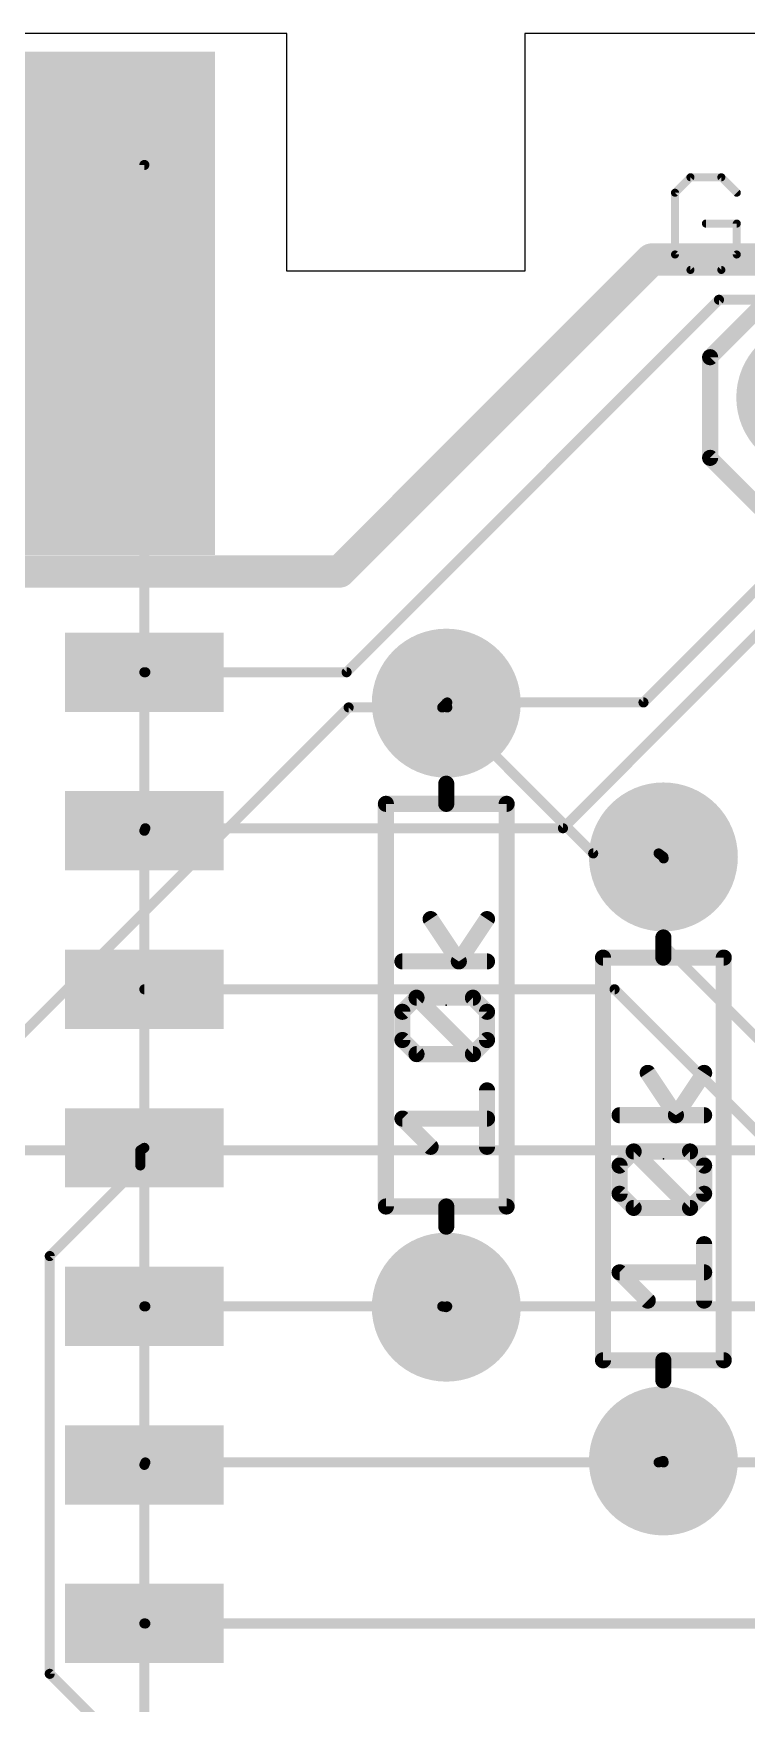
# Model space of a CAD drawing. Extents: x -2 to 100, y 0 to 40.
# Drawn here: x 47.8 to 56.8, y 18.93 to 40 of the extents above; entities that cross this region are included whole.
import ezdxf

# ---------------------------------------------------------------- set-up
doc = ezdxf.new("R2010")
doc.units = 0
for name, color, linetype in [('1', 14, 'CONTINUOUS'), ('16', 174, 'CONTINUOUS'), ('17', 94, 'CONTINUOUS'), ('20', 178, 'CONTINUOUS'), ('21', 250, 'CONTINUOUS'), ('23', 178, 'CONTINUOUS'), ('25', 250, 'CONTINUOUS'), ('41', 14, 'CONTINUOUS'), ('42', 174, 'CONTINUOUS')]:
    doc.layers.add(name, color=color, linetype=linetype)

# ---------------------------------------------------------------- blocks, each defined once
blk = doc.blocks.new('RECT')
blk.add_solid([(-0.5, -0.5), (0.5, -0.5), (-0.5, 0.5), (0.5, 0.5)])
blk = doc.blocks.new('ROUNDP')
at = {"const_width": 0.5}
blk.add_lwpolyline([(0, -0.25, 1), (0, 0.25, 1), (0, -0.25)], format="xyb", dxfattribs=at)

msp = doc.modelspace()

# ---------------------------------------------------------------- linework, layer by layer
at = {"layer": '1'}
for points, const_width in [([(51.6635, 33.2105), (55.6005, 37.1475)], 0.4064), ([(55.6005, 37.1475), (67.945, 37.1475)], 0.4064), ([(56.4515, 36.6395), (51.7525, 31.9405)], 0.127), ([(66.548, 36.6395), (56.4515, 36.6395)], 0.127), ([(55.499, 31.5595), (59.055, 35.1155)], 0.127), ([(58.4835, 33.9725), (54.483, 29.972)], 0.127), ([(32.0135, 33.2105), (51.6635, 33.2105)], 0.4064), ([(49.2125, 31.9405), (49.2, 31.94)], 0.127), ([(51.7525, 31.9405), (49.2125, 31.9405)], 0.127), ([(53.0225, 31.5595), (53.01, 31.55)], 0.127), ([(53.0225, 31.5595), (55.499, 31.5595)], 0.127), ([(49.2125, 29.972), (49.2, 29.94)], 0.127), ([(54.483, 29.972), (49.2125, 29.972)], 0.127), ([(55.753, 29.591), (55.75, 29.61)], 0.127), ([(55.753, 29.591), (55.753, 28.502)], 0.127), ([(55.753, 28.502), (57.9025, 26.3525)], 0.127), ([(55.134, 27.94), (49.2, 27.94)], 0.127), ([(57.4835, 25.5905), (55.134, 27.94)], 0.127), ([(49.149, 25.908), (49.2, 25.94)], 0.127), ([(49.149, 25.7175), (49.149, 25.908)], 0.127), ([(48.006, 24.5745), (49.149, 25.7175)], 0.127), ([(48.006, 19.304), (48.006, 24.5745)], 0.127), ([(49.2125, 23.9395), (49.2, 23.94)], 0.127), ([(52.959, 23.9395), (49.2125, 23.9395)], 0.127), ([(52.959, 23.9395), (53.01, 23.93)], 0.127), ([(53.0225, 23.9395), (53.01, 23.93)], 0.127), ([(65.913, 23.9395), (53.0225, 23.9395)], 0.127), ([(49.2125, 21.971), (49.2, 21.94)], 0.127), ([(55.6895, 21.971), (49.2125, 21.971)], 0.127), ([(55.6895, 21.971), (55.75, 21.99)], 0.127), ([(55.753, 21.971), (55.75, 21.99)], 0.127), ([(55.753, 21.971), (66.167, 21.971)], 0.127), ([(49.2125, 19.939), (49.2, 19.94)], 0.127), ([(58.6105, 19.939), (49.2125, 19.939)], 0.127), ([(48.5775, 18.7325), (48.006, 19.304)], 0.127)]:
    msp.add_lwpolyline(points, dxfattribs=dict(at, const_width=const_width))
for points, const_width in [([(55.6005, 37.2491, 1), (55.6005, 37.0459)], 0.2032), ([(55.6723, 37.0757, 1), (55.5287, 37.2193)], 0.2032), ([(56.4515, 36.6713, 1), (56.4515, 36.6078)], 0.0635), ([(56.474, 36.617, 1), (56.429, 36.662)], 0.0635), ([(51.5917, 33.2823, 1), (51.7353, 33.1387)], 0.2032), ([(51.6635, 33.1089, 1), (51.6635, 33.3121)], 0.2032), ([(49.1987, 31.9717, 1), (49.2013, 31.9083)], 0.0635), ([(49.2125, 31.9722, 1), (49.2125, 31.9088)], 0.0635), ([(49.2138, 31.9088, 1), (49.2112, 31.9722)], 0.0635), ([(51.73, 31.963, 1), (51.775, 31.918)], 0.0635), ([(51.7525, 31.9088, 1), (51.7525, 31.9722)], 0.0635), ([(53.0225, 31.5912, 1), (53.0225, 31.5278)], 0.0635), ([(53.0417, 31.5342, 1), (53.0033, 31.5848)], 0.0635), ([(55.4765, 31.582, 1), (55.5215, 31.537)], 0.0635), ([(55.499, 31.5278, 1), (55.499, 31.5912)], 0.0635), ([(52.9908, 31.5753, 1), (53.0292, 31.5247)], 0.0635), ([(49.1704, 29.9516, 1), (49.2296, 29.9284)], 0.0635), ([(49.2125, 30.0038, 1), (49.2125, 29.9403)], 0.0635), ([(49.2421, 29.9604, 1), (49.1829, 29.9836)], 0.0635), ([(54.4605, 29.9945, 1), (54.5055, 29.9495)], 0.0635), ([(54.483, 29.9403, 1), (54.483, 30.0038)], 0.0635), ([(55.7814, 29.615, 1), (55.7186, 29.605)], 0.0635), ([(55.7848, 29.591, 1), (55.7212, 29.591)], 0.0635), ([(55.7216, 29.586, 1), (55.7844, 29.596)], 0.0635), ([(55.7755, 28.5245, 1), (55.7305, 28.4795)], 0.0635), ([(55.7212, 28.502, 1), (55.7848, 28.502)], 0.0635), ([(49.2, 27.9718, 1), (49.2, 27.9083)], 0.0635), ([(55.1565, 27.9625, 1), (55.1115, 27.9175)], 0.0635), ([(55.134, 27.9083, 1), (55.134, 27.9718)], 0.0635), ([(49.1808, 25.908, 1), (49.1172, 25.908)], 0.0635), ([(49.1321, 25.9349, 1), (49.1659, 25.8811)], 0.0635), ([(49.2169, 25.9131, 1), (49.1831, 25.9669)], 0.0635), ([(49.1172, 25.7175, 1), (49.1808, 25.7175)], 0.0635), ([(49.1715, 25.695, 1), (49.1265, 25.74)], 0.0635), ([(47.9835, 24.597, 1), (48.0285, 24.552)], 0.0635), ([(48.0378, 24.5745, 1), (47.9742, 24.5745)], 0.0635), ([(49.2013, 23.9717, 1), (49.1987, 23.9083)], 0.0635), ([(49.2125, 23.9713, 1), (49.2125, 23.9078)], 0.0635), ([(49.2112, 23.9078, 1), (49.2138, 23.9712)], 0.0635), ([(52.9648, 23.9707, 1), (52.9532, 23.9083)], 0.0635), ([(52.959, 23.9078, 1), (52.959, 23.9713)], 0.0635), ([(52.9908, 23.9553, 1), (53.0292, 23.9047)], 0.0635), ([(53.0225, 23.9713, 1), (53.0225, 23.9078)], 0.0635), ([(53.0417, 23.9142, 1), (53.0033, 23.9648)], 0.0635), ([(53.0042, 23.8988, 1), (53.0158, 23.9612)], 0.0635), ([(49.1706, 21.9519, 1), (49.2294, 21.9281)], 0.0635), ([(49.2125, 22.0027, 1), (49.2125, 21.9393)], 0.0635), ([(49.2419, 21.9591, 1), (49.1831, 21.9829)], 0.0635), ([(55.68, 22.0013, 1), (55.699, 21.9407)], 0.0635), ([(55.6895, 21.9393, 1), (55.6895, 22.0027)], 0.0635), ([(55.7814, 21.995, 1), (55.7186, 21.985)], 0.0635), ([(55.753, 22.0027, 1), (55.753, 21.9393)], 0.0635), ([(55.7216, 21.966, 1), (55.7844, 21.976)], 0.0635), ([(55.7595, 21.9597, 1), (55.7405, 22.0203)], 0.0635), ([(49.2025, 19.9716, 1), (49.1975, 19.9084)], 0.0635), ([(49.2125, 19.9707, 1), (49.2125, 19.9073)], 0.0635), ([(49.21, 19.9074, 1), (49.215, 19.9706)], 0.0635), ([(48.0285, 19.3265, 1), (47.9835, 19.2815)], 0.0635), ([(47.9742, 19.304, 1), (48.0378, 19.304)], 0.0635)]:
    msp.add_lwpolyline(points, format="xyb", dxfattribs=dict(at, const_width=const_width))
at = {"layer": '16', "const_width": 0.127}
for points in [[(52.959, 31.496), (53.01, 31.55)], [(53.0225, 31.496), (53.01, 31.55)], [(51.778, 31.496), (34.3155, 14.0335)], [(52.959, 31.496), (51.778, 31.496)], [(53.0225, 31.496), (54.864, 29.6545)], [(54.864, 29.6545), (55.6895, 29.6545)], [(55.6895, 29.6545), (55.75, 29.61)], [(58.293, 25.908), (47.352, 25.908)]]:
    msp.add_lwpolyline(points, dxfattribs=at)
at = {"layer": '16', "const_width": 0.0635}
for points in [[(53.0409, 31.5572, 1), (52.9791, 31.5428)], [(53.0331, 31.5282, 1), (52.9869, 31.5718)], [(51.778, 31.5278, 1), (51.778, 31.4643)], [(51.8005, 31.4735, 1), (51.7555, 31.5185)], [(52.9359, 31.5178, 1), (52.9821, 31.4742)], [(52.959, 31.4643, 1), (52.959, 31.5278)], [(53.045, 31.5185, 1), (53, 31.4735)], [(52.9916, 31.4888, 1), (53.0534, 31.5032)], [(54.864, 29.6863, 1), (54.864, 29.6228)], [(55.7083, 29.6801, 1), (55.6707, 29.6289)], [(55.6895, 29.6228, 1), (55.6895, 29.6863)], [(54.8415, 29.632, 1), (54.8865, 29.677)], [(55.7312, 29.5844, 1), (55.7688, 29.6356)]]:
    msp.add_lwpolyline(points, format="xyb", dxfattribs=at)
at = {"layer": '20'}
for p, q in [((51, 40), (21, 40)), ((51, 37), (51, 40)), ((90, 40), (54, 40)), ((54, 40), (54, 37)), ((54, 37), (51, 37))]:
    msp.add_line(p, q, dxfattribs=at)
at = {"layer": '21'}
for points, const_width in [([(49.2, 38.34), (33.2, 38.34)], 0.127), ([(49.2, 38.34), (49.2, 16.34)], 0.127), ([(56.975, 36.55), (56.34, 35.915)], 0.2032), ([(56.34, 35.915), (56.34, 34.645)], 0.2032), ([(56.34, 34.645), (56.975, 34.01)], 0.2032), ([(53.01, 30.28), (53.01, 30.534)], 0.2032), ([(52.248, 25.2), (52.248, 30.28)], 0.2032), ([(52.248, 30.28), (53.01, 30.28)], 0.2032), ([(53.01, 30.28), (53.772, 30.28)], 0.2032), ([(53.772, 30.28), (53.772, 25.2)], 0.2032), ([(53.1685, 28.2917), (52.8126, 28.8256)], 0.2032), ([(53.5244, 28.8256), (53.1685, 28.2917)], 0.2032), ([(55.75, 28.34), (55.75, 28.594)], 0.2032), ([(53.5244, 28.2917), (52.4567, 28.2917)], 0.2032), ([(54.988, 23.26), (54.988, 28.34)], 0.2032), ([(54.988, 28.34), (55.75, 28.34)], 0.2032), ([(55.75, 28.34), (56.512, 28.34)], 0.2032), ([(56.512, 28.34), (56.512, 23.26)], 0.2032), ([(52.4567, 27.6562), (52.6346, 27.8342)], 0.2032), ([(52.6346, 27.8342), (53.3465, 27.8342)], 0.2032), ([(53.3465, 27.1224), (52.6346, 27.8342)], 0.2032), ([(53.3465, 27.8342), (53.5244, 27.6562)], 0.2032), ([(52.4567, 27.3003), (52.4567, 27.6562)], 0.2032), ([(53.5244, 27.6562), (53.5244, 27.3003)], 0.2032), ([(52.6346, 27.1224), (52.4567, 27.3003)], 0.2032), ([(53.5244, 27.3003), (53.3465, 27.1224)], 0.2032), ([(53.3465, 27.1224), (52.6346, 27.1224)], 0.2032), ([(55.9085, 26.3517), (55.5526, 26.8856)], 0.2032), ([(56.2644, 26.8856), (55.9085, 26.3517)], 0.2032), ([(53.5244, 25.953), (53.5244, 26.6648)], 0.2032), ([(52.8126, 25.953), (52.4567, 26.3089)], 0.2032), ([(52.4567, 26.3089), (53.5244, 26.3089)], 0.2032), ([(56.2644, 26.3517), (55.1967, 26.3517)], 0.2032), ([(55.1967, 25.7162), (55.3746, 25.8942)], 0.2032), ([(55.3746, 25.8942), (56.0864, 25.8942)], 0.2032), ([(56.0864, 25.1823), (55.3746, 25.8942)], 0.2032), ([(56.0864, 25.8942), (56.2644, 25.7162)], 0.2032), ([(55.1967, 25.3603), (55.1967, 25.7162)], 0.2032), ([(56.2644, 25.7162), (56.2644, 25.3603)], 0.2032), ([(53.01, 25.2), (52.248, 25.2)], 0.2032), ([(53.772, 25.2), (53.01, 25.2)], 0.2032), ([(53.01, 25.2), (53.01, 24.946)], 0.2032), ([(55.3746, 25.1823), (55.1967, 25.3603)], 0.2032), ([(56.2644, 25.3603), (56.0864, 25.1823)], 0.2032), ([(56.0864, 25.1823), (55.3746, 25.1823)], 0.2032), ([(56.2644, 24.013), (56.2644, 24.7248)], 0.2032), ([(55.5526, 24.013), (55.1967, 24.3689)], 0.2032), ([(55.1967, 24.3689), (56.2644, 24.3689)], 0.2032), ([(55.75, 23.26), (54.988, 23.26)], 0.2032), ([(56.512, 23.26), (55.75, 23.26)], 0.2032), ([(55.75, 23.26), (55.75, 23.006)], 0.2032)]:
    msp.add_lwpolyline(points, dxfattribs=dict(at, const_width=const_width))
for points, const_width in [([(49.2318, 38.34, 1), (49.1683, 38.34)], 0.0635), ([(49.2, 38.3083, 1), (49.2, 38.3718)], 0.0635), ([(56.3908, 35.915, 1), (56.2892, 35.915)], 0.1016), ([(56.3041, 35.9509, 1), (56.3759, 35.8791)], 0.1016), ([(56.3759, 34.6809, 1), (56.3041, 34.6091)], 0.1016), ([(56.2892, 34.645, 1), (56.3908, 34.645)], 0.1016), ([(53.0608, 30.534, 1), (52.9592, 30.534)], 0.1016), ([(52.2988, 30.28, 1), (52.1972, 30.28)], 0.1016), ([(52.248, 30.3308, 1), (52.248, 30.2292)], 0.1016), ([(53.01, 30.3308, 1), (53.01, 30.2292)], 0.1016), ([(53.01, 30.2292, 1), (53.01, 30.3308)], 0.1016), ([(53.8228, 30.28, 1), (53.7212, 30.28)], 0.1016), ([(53.772, 30.2292, 1), (53.772, 30.3308)], 0.1016), ([(52.9592, 30.28, 1), (53.0608, 30.28)], 0.1016), ([(52.8549, 28.8538, 1), (52.7703, 28.7974)], 0.1016), ([(53.5667, 28.7974, 1), (53.4821, 28.8538)], 0.1016), ([(55.8008, 28.594, 1), (55.6992, 28.594)], 0.1016), ([(52.4567, 28.3425, 1), (52.4567, 28.2409)], 0.1016), ([(53.1262, 28.3199, 1), (53.2108, 28.2636)], 0.1016), ([(53.1262, 28.2636, 1), (53.2108, 28.3199)], 0.1016), ([(53.5244, 28.2409, 1), (53.5244, 28.3425)], 0.1016), ([(55.0388, 28.34, 1), (54.9372, 28.34)], 0.1016), ([(54.988, 28.3908, 1), (54.988, 28.2892)], 0.1016), ([(55.75, 28.3908, 1), (55.75, 28.2892)], 0.1016), ([(55.6992, 28.34, 1), (55.8008, 28.34)], 0.1016), ([(55.75, 28.2892, 1), (55.75, 28.3908)], 0.1016), ([(56.5628, 28.34, 1), (56.4612, 28.34)], 0.1016), ([(56.512, 28.2892, 1), (56.512, 28.3908)], 0.1016), ([(52.6346, 27.885, 1), (52.6346, 27.7834)], 0.1016), ([(52.6706, 27.8701, 1), (52.5987, 27.7982)], 0.1016), ([(52.6706, 27.7982, 1), (52.5987, 27.8701)], 0.1016), ([(53.3824, 27.8701, 1), (53.3105, 27.7982)], 0.1016), ([(53.3465, 27.7834, 1), (53.3465, 27.885)], 0.1016), ([(52.5075, 27.6562, 1), (52.4059, 27.6562)], 0.1016), ([(52.4208, 27.6921, 1), (52.4926, 27.6203)], 0.1016), ([(53.5752, 27.6562, 1), (53.4736, 27.6562)], 0.1016), ([(53.4885, 27.6203, 1), (53.5603, 27.6921)], 0.1016), ([(52.4926, 27.3362, 1), (52.4208, 27.2644)], 0.1016), ([(53.5603, 27.2644, 1), (53.4885, 27.3362)], 0.1016), ([(52.4059, 27.3003, 1), (52.5075, 27.3003)], 0.1016), ([(52.6346, 27.1731, 1), (52.6346, 27.0716)], 0.1016), ([(52.5987, 27.0864, 1), (52.6706, 27.1583)], 0.1016), ([(53.3105, 27.1583, 1), (53.3824, 27.0864)], 0.1016), ([(53.3105, 27.0864, 1), (53.3824, 27.1583)], 0.1016), ([(53.3465, 27.0716, 1), (53.3465, 27.1731)], 0.1016), ([(53.4736, 27.3003, 1), (53.5752, 27.3003)], 0.1016), ([(55.5949, 26.9138, 1), (55.5103, 26.8574)], 0.1016), ([(56.3067, 26.8574, 1), (56.2221, 26.9138)], 0.1016), ([(53.5752, 26.6648, 1), (53.4736, 26.6648)], 0.1016), ([(52.4926, 26.3448, 1), (52.4208, 26.2729)], 0.1016), ([(52.4567, 26.3597, 1), (52.4567, 26.2581)], 0.1016), ([(53.5244, 26.2581, 1), (53.5244, 26.3597)], 0.1016), ([(55.1967, 26.4025, 1), (55.1967, 26.3009)], 0.1016), ([(55.8662, 26.3799, 1), (55.9508, 26.3236)], 0.1016), ([(55.8662, 26.3236, 1), (55.9508, 26.3799)], 0.1016), ([(56.2644, 26.3009, 1), (56.2644, 26.4025)], 0.1016), ([(52.7767, 25.917, 1), (52.8485, 25.9889)], 0.1016), ([(53.4736, 25.953, 1), (53.5752, 25.953)], 0.1016), ([(55.3746, 25.945, 1), (55.3746, 25.8434)], 0.1016), ([(55.4106, 25.9301, 1), (55.3387, 25.8582)], 0.1016), ([(55.4106, 25.8582, 1), (55.3387, 25.9301)], 0.1016), ([(56.1224, 25.9301, 1), (56.0505, 25.8582)], 0.1016), ([(56.0864, 25.8434, 1), (56.0864, 25.945)], 0.1016), ([(55.2475, 25.7162, 1), (55.1459, 25.7162)], 0.1016), ([(55.1608, 25.7521, 1), (55.2326, 25.6803)], 0.1016), ([(56.3152, 25.7162, 1), (56.2136, 25.7162)], 0.1016), ([(56.2285, 25.6803, 1), (56.3003, 25.7521)], 0.1016), ([(52.248, 25.2508, 1), (52.248, 25.1492)], 0.1016), ([(53.01, 25.2508, 1), (53.01, 25.1492)], 0.1016), ([(53.0608, 25.2, 1), (52.9592, 25.2)], 0.1016), ([(53.01, 25.1492, 1), (53.01, 25.2508)], 0.1016), ([(53.772, 25.1492, 1), (53.772, 25.2508)], 0.1016), ([(55.2326, 25.3962, 1), (55.1608, 25.3244)], 0.1016), ([(55.1459, 25.3603, 1), (55.2475, 25.3603)], 0.1016), ([(56.2136, 25.3603, 1), (56.3152, 25.3603)], 0.1016), ([(56.3003, 25.3244, 1), (56.2285, 25.3962)], 0.1016), ([(52.1972, 25.2, 1), (52.2988, 25.2)], 0.1016), ([(53.7212, 25.2, 1), (53.8228, 25.2)], 0.1016), ([(55.3746, 25.2331, 1), (55.3746, 25.1316)], 0.1016), ([(55.3387, 25.1464, 1), (55.4106, 25.2183)], 0.1016), ([(56.0505, 25.2183, 1), (56.1224, 25.1464)], 0.1016), ([(56.0505, 25.1464, 1), (56.1224, 25.2183)], 0.1016), ([(56.0864, 25.1316, 1), (56.0864, 25.2331)], 0.1016), ([(52.9592, 24.946, 1), (53.0608, 24.946)], 0.1016), ([(56.3152, 24.7248, 1), (56.2136, 24.7248)], 0.1016), ([(55.2326, 24.4048, 1), (55.1608, 24.3329)], 0.1016), ([(55.1967, 24.4197, 1), (55.1967, 24.3181)], 0.1016), ([(56.2644, 24.3181, 1), (56.2644, 24.4197)], 0.1016), ([(55.5167, 23.977, 1), (55.5885, 24.0489)], 0.1016), ([(56.2136, 24.013, 1), (56.3152, 24.013)], 0.1016), ([(54.988, 23.3108, 1), (54.988, 23.2092)], 0.1016), ([(54.9372, 23.26, 1), (55.0388, 23.26)], 0.1016), ([(55.75, 23.3108, 1), (55.75, 23.2092)], 0.1016), ([(55.8008, 23.26, 1), (55.6992, 23.26)], 0.1016), ([(55.75, 23.2092, 1), (55.75, 23.3108)], 0.1016), ([(56.4612, 23.26, 1), (56.5628, 23.26)], 0.1016), ([(56.512, 23.2092, 1), (56.512, 23.3108)], 0.1016), ([(55.6992, 23.006, 1), (55.8008, 23.006)], 0.1016)]:
    msp.add_lwpolyline(points, format="xyb", dxfattribs=dict(at, const_width=const_width))
at = {"layer": '23'}
for p in [(53.01, 27.74), (55.75, 25.8)]:
    msp.add_point(p, dxfattribs=at)
at = {"layer": '25', "const_width": 0.1016}
for points in [[(56.0916, 38.1852), (55.8967, 37.9903)], [(56.4814, 38.1852), (56.0916, 38.1852)], [(56.6763, 37.9903), (56.4814, 38.1852)], [(55.8967, 37.9903), (55.8967, 37.2107)], [(56.6763, 37.6005), (56.2865, 37.6005)], [(56.6763, 37.2107), (56.6763, 37.6005)], [(55.8967, 37.2107), (56.0916, 37.0158)], [(56.4814, 37.0158), (56.6763, 37.2107)], [(56.0916, 37.0158), (56.4814, 37.0158)]]:
    msp.add_lwpolyline(points, dxfattribs=at)
at = {"layer": '25', "const_width": 0.0508}
for points in [[(56.0916, 38.2106, 1), (56.0916, 38.1598)], [(56.1096, 38.1672, 1), (56.0736, 38.2032)], [(56.4994, 38.2032, 1), (56.4634, 38.1672)], [(56.4814, 38.1598, 1), (56.4814, 38.2106)], [(55.8787, 38.0083, 1), (55.9147, 37.9723)], [(55.9221, 37.9903, 1), (55.8713, 37.9903)], [(56.6583, 37.9723, 1), (56.6943, 38.0083)], [(56.2865, 37.6259, 1), (56.2865, 37.5751)], [(56.7017, 37.6005, 1), (56.6509, 37.6005)], [(56.6763, 37.5751, 1), (56.6763, 37.6259)], [(55.9147, 37.2287, 1), (55.8787, 37.1927)], [(55.8713, 37.2107, 1), (55.9221, 37.2107)], [(56.6509, 37.2107, 1), (56.7017, 37.2107)], [(56.6943, 37.1927, 1), (56.6583, 37.2287)], [(56.0916, 37.0412, 1), (56.0916, 36.9904)], [(56.0736, 36.9978, 1), (56.1096, 37.0338)], [(56.4634, 37.0338, 1), (56.4994, 36.9978)], [(56.4814, 36.9904, 1), (56.4814, 37.0412)]]:
    msp.add_lwpolyline(points, format="xyb", dxfattribs=at)

# ---------------------------------------------------------------- block references
at = {"layer": '1', "xscale": 2}
for p in [(49.2, 31.94), (49.2, 29.94), (49.2, 27.94), (49.2, 25.94), (49.2, 23.94), (49.2, 21.94), (49.2, 19.94)]:
    msp.add_blockref('RECT', p, dxfattribs=at)
at = {"layer": '17', "xscale": 1.8796, "yscale": 1.8796, "rotation": 90}
for p in [(57.61, 35.407), (57.61, 35.407), (53.01, 31.55), (53.01, 31.55), (55.75, 29.61), (55.75, 29.61), (53.01, 23.93), (53.01, 23.93), (55.75, 21.99), (55.75, 21.99)]:
    msp.add_blockref('ROUNDP', p, dxfattribs=at)
at = {"layer": '41', "xscale": 6.35, "yscale": 17.78, "rotation": 270}
msp.add_blockref('RECT', (41.2, 36.595), dxfattribs=at)
at = {"layer": '42', "xscale": 6.35, "yscale": 17.78, "rotation": 270}
msp.add_blockref('RECT', (41.2, 36.595), dxfattribs=at)

doc.saveas('drawing.dxf')
